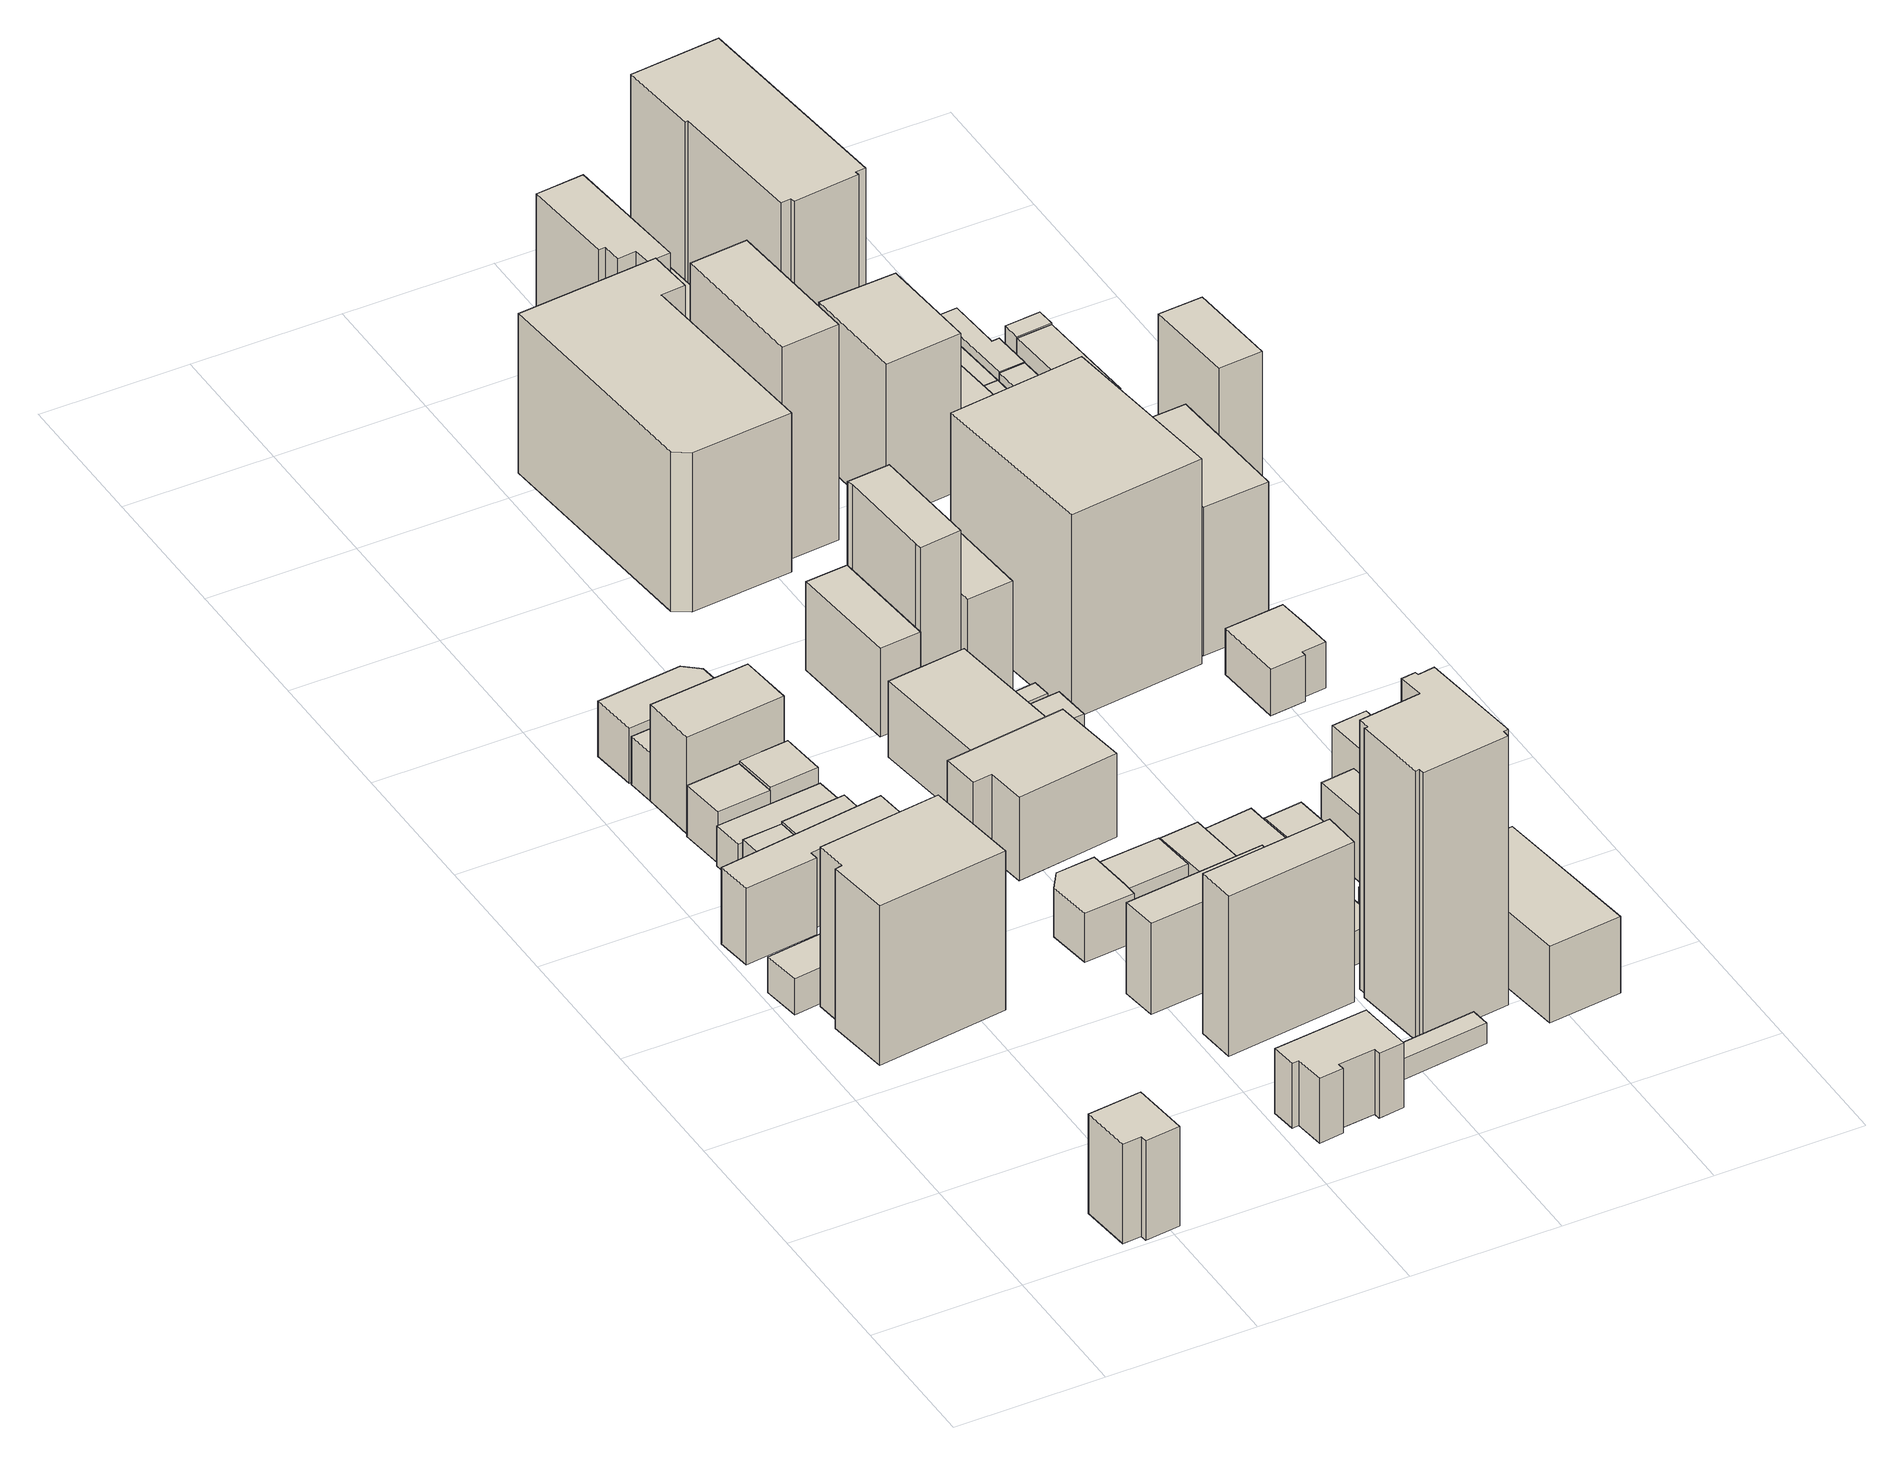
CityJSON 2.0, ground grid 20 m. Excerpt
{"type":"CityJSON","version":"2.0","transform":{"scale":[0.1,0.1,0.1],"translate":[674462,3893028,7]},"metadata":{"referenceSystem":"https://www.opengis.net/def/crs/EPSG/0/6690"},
"CityObjects":{
"building1":{"type":"Building","attributes":{"class":"9999","usage":"401","measuredHeight":16.4,"storeysAboveGround":4,"BuildingDetailAttribute.totalFloorArea":225.72,"BuildingDetailAttribute.buildingFootprintArea":56.43,"BuildingDetailAttribute.buildingRoofEdgeArea":56.43,"BuildingDetailAttribute.urbanPlanType":"21","BuildingDetailAttribute.landUseType":"212","BuildingDetailAttribute.surveyYear":2021,"BuildingIDAttribute.prefecture":"23","BuildingIDAttribute.city":"23106"},"address":[{"country":"日本","locality":"愛知県名古屋市"}],"geometry":[{"type":"Solid","lod":"1","boundaries":[[[[0,1,2,3,4,5]],[[4,6,7,5]],[[3,8,6,4]],[[2,9,8,3]],[[1,10,9,2]],[[0,11,10,1]],[[5,7,11,0]],[[6,8,9,10,11,7]]]]}]},
"building2":{"type":"Building","attributes":{"class":"3002","usage":"412","measuredHeight":24.1,"storeysAboveGround":8,"BuildingDetailAttribute.totalFloorArea":1860.01,"BuildingDetailAttribute.buildingFootprintArea":232.5,"BuildingDetailAttribute.buildingRoofEdgeArea":232.5,"BuildingDetailAttribute.urbanPlanType":"21","BuildingDetailAttribute.landUseType":"211","BuildingDetailAttribute.surveyYear":2021,"BuildingIDAttribute.prefecture":"23","BuildingIDAttribute.city":"23106"},"address":[{"country":"日本","locality":"愛知県名古屋市"}],"geometry":[{"type":"Solid","lod":"1","boundaries":[[[[12,13,14,15,16,17]],[[16,18,19,17]],[[15,20,18,16]],[[14,21,20,15]],[[13,22,21,14]],[[12,23,22,13]],[[17,19,23,12]],[[18,20,21,22,23,19]]]]}]},
"building3":{"type":"Building","attributes":{"class":"9999","usage":"413","measuredHeight":23.2,"storeysAboveGround":2,"BuildingDetailAttribute.totalFloorArea":250.86,"BuildingDetailAttribute.buildingFootprintArea":125.43,"BuildingDetailAttribute.buildingRoofEdgeArea":125.43,"BuildingDetailAttribute.urbanPlanType":"21","BuildingDetailAttribute.landUseType":"212","BuildingDetailAttribute.surveyYear":2021,"BuildingIDAttribute.prefecture":"23","BuildingIDAttribute.city":"23106"},"address":[{"country":"日本","locality":"愛知県名古屋市"}],"geometry":[{"type":"Solid","lod":"1","boundaries":[[[[24,25,26,27]],[[26,28,29,27]],[[25,30,28,26]],[[24,31,30,25]],[[27,29,31,24]],[[28,30,31,29]]]]}]},
"building4":{"type":"Building","attributes":{"class":"3002","usage":"411","measuredHeight":12.1,"storeysAboveGround":3,"BuildingDetailAttribute.totalFloorArea":325.83,"BuildingDetailAttribute.buildingFootprintArea":108.61,"BuildingDetailAttribute.buildingRoofEdgeArea":108.61,"BuildingDetailAttribute.urbanPlanType":"21","BuildingDetailAttribute.landUseType":"211","BuildingDetailAttribute.surveyYear":2021,"BuildingIDAttribute.prefecture":"23","BuildingIDAttribute.city":"23106"},"address":[{"country":"日本","locality":"愛知県名古屋市"}],"geometry":[{"type":"Solid","lod":"1","boundaries":[[[[32,33,34,35,36,37,38,39]],[[38,40,41,39]],[[37,42,40,38]],[[36,43,42,37]],[[35,44,43,36]],[[34,45,44,35]],[[33,46,45,34]],[[32,47,46,33]],[[39,41,47,32]],[[40,42,43,44,45,46,47,41]]]]}]},
"building5":{"type":"Building","attributes":{"class":"9999","usage":"411","measuredHeight":9.6,"storeysAboveGround":1,"BuildingDetailAttribute.totalFloorArea":38.2,"BuildingDetailAttribute.buildingFootprintArea":38.2,"BuildingDetailAttribute.buildingRoofEdgeArea":173.3,"BuildingDetailAttribute.urbanPlanType":"21","BuildingDetailAttribute.landUseType":"211","BuildingDetailAttribute.surveyYear":2021,"BuildingIDAttribute.prefecture":"23","BuildingIDAttribute.city":"23106"},"address":[{"country":"日本","locality":"愛知県名古屋市"}],"geometry":[{"type":"Solid","lod":"1","boundaries":[[[[48,49,50,51]],[[50,52,53,51]],[[49,54,52,50]],[[48,55,54,49]],[[51,53,55,48]],[[52,54,55,53]]]]}]},
"building6":{"type":"Building","attributes":{"class":"3001","usage":"411","measuredHeight":16.4,"storeysAboveGround":1,"BuildingDetailAttribute.totalFloorArea":45.53,"BuildingDetailAttribute.buildingFootprintArea":45.53,"BuildingDetailAttribute.buildingRoofEdgeArea":87.65,"BuildingDetailAttribute.urbanPlanType":"21","BuildingDetailAttribute.landUseType":"211","BuildingDetailAttribute.surveyYear":2021,"BuildingIDAttribute.prefecture":"23","BuildingIDAttribute.city":"23106"},"address":[{"country":"日本","locality":"愛知県名古屋市"}],"geometry":[{"type":"Solid","lod":"1","boundaries":[[[[56,57,58,59]],[[58,60,61,59]],[[57,62,60,58]],[[56,63,62,57]],[[59,61,63,56]],[[60,62,63,61]]]]}]},
"building7":{"type":"Building","attributes":{"class":"9999","usage":"411","measuredHeight":8.7,"storeysAboveGround":2,"BuildingDetailAttribute.totalFloorArea":125.17,"BuildingDetailAttribute.buildingFootprintArea":62.58,"BuildingDetailAttribute.buildingRoofEdgeArea":89.63,"BuildingDetailAttribute.urbanPlanType":"21","BuildingDetailAttribute.landUseType":"211","BuildingDetailAttribute.surveyYear":2021,"BuildingIDAttribute.prefecture":"23","BuildingIDAttribute.city":"23106"},"address":[{"country":"日本","locality":"愛知県名古屋市"}],"geometry":[{"type":"Solid","lod":"1","boundaries":[[[[64,65,66,67]],[[66,68,69,67]],[[65,70,68,66]],[[64,71,70,65]],[[67,69,71,64]],[[68,70,71,69]]]]}]},
"building8":{"type":"Building","attributes":{"class":"3001","usage":"411","measuredHeight":9.6,"storeysAboveGround":2,"BuildingDetailAttribute.totalFloorArea":125.14,"BuildingDetailAttribute.buildingFootprintArea":62.57,"BuildingDetailAttribute.buildingRoofEdgeArea":173.3,"BuildingDetailAttribute.urbanPlanType":"21","BuildingDetailAttribute.landUseType":"211","BuildingDetailAttribute.surveyYear":2021,"BuildingIDAttribute.prefecture":"23","BuildingIDAttribute.city":"23106"},"address":[{"country":"日本","locality":"愛知県名古屋市"}],"geometry":[{"type":"Solid","lod":"1","boundaries":[[[[72,73,74,75]],[[74,76,77,75]],[[73,78,76,74]],[[72,79,78,73]],[[75,77,79,72]],[[76,78,79,77]]]]}]},
"building9":{"type":"Building","attributes":{"class":"3002","usage":"412","measuredHeight":16,"storeysAboveGround":4,"BuildingDetailAttribute.totalFloorArea":409.35,"BuildingDetailAttribute.buildingFootprintArea":102.34,"BuildingDetailAttribute.buildingRoofEdgeArea":102.34,"BuildingDetailAttribute.urbanPlanType":"21","BuildingDetailAttribute.landUseType":"211","BuildingDetailAttribute.surveyYear":2021,"BuildingIDAttribute.prefecture":"23","BuildingIDAttribute.city":"23106"},"address":[{"country":"日本","locality":"愛知県名古屋市"}],"geometry":[{"type":"Solid","lod":"1","boundaries":[[[[80,81,82,83]],[[82,84,85,83]],[[81,86,84,82]],[[80,87,86,81]],[[83,85,87,80]],[[84,86,87,85]]]]}]},
"building10":{"type":"Building","attributes":{"class":"9999","usage":"422","measuredHeight":16,"storeysAboveGround":1,"BuildingDetailAttribute.totalFloorArea":51.23,"BuildingDetailAttribute.buildingFootprintArea":51.23,"BuildingDetailAttribute.buildingRoofEdgeArea":51.23,"BuildingDetailAttribute.urbanPlanType":"21","BuildingDetailAttribute.landUseType":"214","BuildingDetailAttribute.surveyYear":2021,"BuildingIDAttribute.prefecture":"23","BuildingIDAttribute.city":"23106"},"address":[{"country":"日本","locality":"愛知県名古屋市"}],"geometry":[{"type":"Solid","lod":"1","boundaries":[[[[81,88,89,90]],[[89,91,92,90]],[[88,93,91,89]],[[81,94,93,88]],[[90,92,94,81]],[[91,93,94,92]]]]}]},
"building11":{"type":"Building","attributes":{"class":"3001","usage":"422","measuredHeight":8,"storeysAboveGround":2,"BuildingDetailAttribute.totalFloorArea":169.23,"BuildingDetailAttribute.buildingFootprintArea":84.62,"BuildingDetailAttribute.buildingRoofEdgeArea":84.62,"BuildingDetailAttribute.urbanPlanType":"21","BuildingDetailAttribute.landUseType":"214","BuildingDetailAttribute.surveyYear":2021,"BuildingIDAttribute.prefecture":"23","BuildingIDAttribute.city":"23106"},"address":[{"country":"日本","locality":"愛知県名古屋市"}],"geometry":[{"type":"Solid","lod":"1","boundaries":[[[[95,96,97,98,99]],[[98,100,101,99]],[[97,102,100,98]],[[96,103,102,97]],[[95,104,103,96]],[[99,101,104,95]],[[100,102,103,104,101]]]]}]},
"building12":{"type":"Building","attributes":{"class":"3001","usage":"411","measuredHeight":16.4,"storeysAboveGround":2,"BuildingDetailAttribute.totalFloorArea":84.23,"BuildingDetailAttribute.buildingFootprintArea":42.11,"BuildingDetailAttribute.buildingRoofEdgeArea":87.65,"BuildingDetailAttribute.urbanPlanType":"21","BuildingDetailAttribute.landUseType":"211","BuildingDetailAttribute.surveyYear":2021,"BuildingIDAttribute.prefecture":"23","BuildingIDAttribute.city":"23106"},"address":[{"country":"日本","locality":"愛知県名古屋市"}],"geometry":[{"type":"Solid","lod":"1","boundaries":[[[[105,106,107,108]],[[107,109,110,108]],[[106,111,109,107]],[[105,112,111,106]],[[108,110,112,105]],[[109,111,112,110]]]]}]},
"building13":{"type":"Building","attributes":{"class":"3001","usage":"412","measuredHeight":10.4,"storeysAboveGround":3,"BuildingDetailAttribute.totalFloorArea":270.31,"BuildingDetailAttribute.buildingFootprintArea":90.1,"BuildingDetailAttribute.buildingRoofEdgeArea":90.1,"BuildingDetailAttribute.urbanPlanType":"21","BuildingDetailAttribute.landUseType":"211","BuildingDetailAttribute.surveyYear":2021,"BuildingIDAttribute.prefecture":"23","BuildingIDAttribute.city":"23106"},"address":[{"country":"日本","locality":"愛知県名古屋市中区新栄一丁目２５１９－１"}],"geometry":[{"type":"Solid","lod":"1","boundaries":[[[[113,114,115,116,117,118,119,120,121,122]],[[121,123,124,122]],[[120,125,123,121]],[[119,126,125,120]],[[118,127,126,119]],[[117,128,127,118]],[[116,129,128,117]],[[115,130,129,116]],[[114,131,130,115]],[[113,132,131,114]],[[122,124,132,113]],[[123,125,126,127,128,129,130,131,132,124]]]]}]},
"building14":{"type":"Building","attributes":{"class":"9999","usage":"413","measuredHeight":7.1,"storeysAboveGround":2,"BuildingDetailAttribute.totalFloorArea":113.49,"BuildingDetailAttribute.buildingFootprintArea":56.74,"BuildingDetailAttribute.buildingRoofEdgeArea":56.74,"BuildingDetailAttribute.urbanPlanType":"21","BuildingDetailAttribute.landUseType":"212","BuildingDetailAttribute.surveyYear":2021,"BuildingIDAttribute.prefecture":"23","BuildingIDAttribute.city":"23106"},"address":[{"country":"日本","locality":"愛知県名古屋市"}],"geometry":[{"type":"Solid","lod":"1","boundaries":[[[[133,134,135,136,137,138]],[[137,139,140,138]],[[136,141,139,137]],[[135,142,141,136]],[[134,143,142,135]],[[133,144,143,134]],[[138,140,144,133]],[[139,141,142,143,144,140]]]]}]},
"building15":{"type":"Building","attributes":{"class":"3002","usage":"412","measuredHeight":16.2,"storeysAboveGround":4,"BuildingDetailAttribute.totalFloorArea":379.93,"BuildingDetailAttribute.buildingFootprintArea":94.98,"BuildingDetailAttribute.buildingRoofEdgeArea":94.98,"BuildingDetailAttribute.urbanPlanType":"21","BuildingDetailAttribute.landUseType":"211","BuildingDetailAttribute.surveyYear":2021,"BuildingIDAttribute.prefecture":"23","BuildingIDAttribute.city":"23106"},"address":[{"country":"日本","locality":"愛知県名古屋市"}],"geometry":[{"type":"Solid","lod":"1","boundaries":[[[[145,146,147,148]],[[147,149,150,148]],[[146,151,149,147]],[[145,152,151,146]],[[148,150,152,145]],[[149,151,152,150]]]]}]},
"building16":{"type":"Building","attributes":{"class":"3002","usage":"402","measuredHeight":24.2,"storeysAboveGround":6,"BuildingDetailAttribute.totalFloorArea":564.02,"BuildingDetailAttribute.buildingFootprintArea":94,"BuildingDetailAttribute.buildingRoofEdgeArea":94,"BuildingDetailAttribute.urbanPlanType":"21","BuildingDetailAttribute.landUseType":"212","BuildingDetailAttribute.surveyYear":2021,"BuildingIDAttribute.prefecture":"23","BuildingIDAttribute.city":"23106"},"address":[{"country":"日本","locality":"愛知県名古屋市"}],"geometry":[{"type":"Solid","lod":"1","boundaries":[[[[153,154,155,156]],[[155,157,158,156]],[[154,159,157,155]],[[153,160,159,154]],[[156,158,160,153]],[[157,159,160,158]]]]}]},
"building17":{"type":"Building","attributes":{"class":"3001","usage":"411","measuredHeight":7.1,"storeysAboveGround":2,"BuildingDetailAttribute.totalFloorArea":109.35,"BuildingDetailAttribute.buildingFootprintArea":54.68,"BuildingDetailAttribute.buildingRoofEdgeArea":54.68,"BuildingDetailAttribute.urbanPlanType":"21","BuildingDetailAttribute.landUseType":"211","BuildingDetailAttribute.surveyYear":2021,"BuildingIDAttribute.prefecture":"23","BuildingIDAttribute.city":"23106"},"address":[{"country":"日本","locality":"愛知県名古屋市"}],"geometry":[{"type":"Solid","lod":"1","boundaries":[[[[137,161,162,138]],[[162,163,164,138]],[[161,165,163,162]],[[137,166,165,161]],[[138,164,166,137]],[[163,165,166,164]]]]}]},
"building18":{"type":"Building","attributes":{"class":"3002","usage":"412","measuredHeight":12.1,"storeysAboveGround":4,"BuildingDetailAttribute.totalFloorArea":642.15,"BuildingDetailAttribute.buildingFootprintArea":160.54,"BuildingDetailAttribute.buildingRoofEdgeArea":160.54,"BuildingDetailAttribute.urbanPlanType":"21","BuildingDetailAttribute.landUseType":"211","BuildingDetailAttribute.surveyYear":2021,"BuildingIDAttribute.prefecture":"23","BuildingIDAttribute.city":"23106"},"address":[{"country":"日本","locality":"愛知県名古屋市"}],"geometry":[{"type":"Solid","lod":"1","boundaries":[[[[167,168,169,170,171,172]],[[171,173,174,172]],[[170,175,173,171]],[[169,176,175,170]],[[168,177,176,169]],[[167,178,177,168]],[[172,174,178,167]],[[173,175,176,177,178,174]]]]}]},
"building19":{"type":"Building","attributes":{"class":"3001","usage":"412","measuredHeight":23,"storeysAboveGround":2,"BuildingDetailAttribute.totalFloorArea":107.22,"BuildingDetailAttribute.buildingFootprintArea":53.61,"BuildingDetailAttribute.buildingRoofEdgeArea":53.61,"BuildingDetailAttribute.urbanPlanType":"21","BuildingDetailAttribute.landUseType":"211","BuildingDetailAttribute.surveyYear":2021,"BuildingIDAttribute.prefecture":"23","BuildingIDAttribute.city":"23106"},"address":[{"country":"日本","locality":"愛知県名古屋市"}],"geometry":[{"type":"Solid","lod":"1","boundaries":[[[[179,180,181,182,183,184,185,186]],[[185,187,188,186]],[[184,189,187,185]],[[183,190,189,184]],[[182,191,190,183]],[[181,192,191,182]],[[180,193,192,181]],[[179,194,193,180]],[[186,188,194,179]],[[187,189,190,191,192,193,194,188]]]]}]},
"building20":{"type":"Building","attributes":{"class":"9999","usage":"412","measuredHeight":-9999,"storeysAboveGround":1,"BuildingDetailAttribute.totalFloorArea":36.74,"BuildingDetailAttribute.buildingFootprintArea":36.74,"BuildingDetailAttribute.buildingRoofEdgeArea":36.74,"BuildingDetailAttribute.urbanPlanType":"21","BuildingDetailAttribute.landUseType":"211","BuildingDetailAttribute.surveyYear":2021,"BuildingIDAttribute.prefecture":"23","BuildingIDAttribute.city":"23106"},"address":[{"country":"日本","locality":"愛知県名古屋市"}],"geometry":[{"type":"Solid","lod":"1","boundaries":[[[[195,196,197,198]],[[197,199,200,198]],[[196,201,199,197]],[[195,202,201,196]],[[198,200,202,195]],[[199,201,202,200]]]]}]},
"building21":{"type":"Building","attributes":{"class":"3002","usage":"412","measuredHeight":13,"storeysAboveGround":2,"BuildingDetailAttribute.totalFloorArea":364.58,"BuildingDetailAttribute.buildingFootprintArea":182.29,"BuildingDetailAttribute.buildingRoofEdgeArea":182.29,"BuildingDetailAttribute.urbanPlanType":"21","BuildingDetailAttribute.landUseType":"211","BuildingDetailAttribute.surveyYear":2021,"BuildingIDAttribute.prefecture":"23","BuildingIDAttribute.city":"23106"},"address":[{"country":"日本","locality":"愛知県名古屋市"}],"geometry":[{"type":"Solid","lod":"1","boundaries":[[[[203,204,205,206]],[[205,207,208,206]],[[204,209,207,205]],[[203,210,209,204]],[[206,208,210,203]],[[207,209,210,208]]]]}]},
"building22":{"type":"Building","attributes":{"class":"3002","usage":"412","measuredHeight":19.8,"storeysAboveGround":4,"BuildingDetailAttribute.totalFloorArea":348.67,"BuildingDetailAttribute.buildingFootprintArea":87.17,"BuildingDetailAttribute.buildingRoofEdgeArea":87.17,"BuildingDetailAttribute.urbanPlanType":"21","BuildingDetailAttribute.landUseType":"211","BuildingDetailAttribute.surveyYear":2021,"BuildingIDAttribute.prefecture":"23","BuildingIDAttribute.city":"23106"},"address":[{"country":"日本","locality":"愛知県名古屋市"}],"geometry":[{"type":"Solid","lod":"1","boundaries":[[[[211,212,213,214]],[[213,215,216,214]],[[212,217,215,213]],[[211,218,217,212]],[[214,216,218,211]],[[215,217,218,216]]]]}]},
"building23":{"type":"Building","attributes":{"class":"3001","usage":"411","measuredHeight":10,"storeysAboveGround":2,"BuildingDetailAttribute.totalFloorArea":90.88,"BuildingDetailAttribute.buildingFootprintArea":45.44,"BuildingDetailAttribute.buildingRoofEdgeArea":45.44,"BuildingDetailAttribute.urbanPlanType":"21","BuildingDetailAttribute.landUseType":"211","BuildingDetailAttribute.surveyYear":2021,"BuildingIDAttribute.prefecture":"23","BuildingIDAttribute.city":"23106"},"address":[{"country":"日本","locality":"愛知県名古屋市"}],"geometry":[{"type":"Solid","lod":"1","boundaries":[[[[219,220,221,222]],[[221,223,224,222]],[[220,225,223,221]],[[219,226,225,220]],[[222,224,226,219]],[[223,225,226,224]]]]}]},
"building24":{"type":"Building","attributes":{"class":"3001","usage":"411","measuredHeight":12.9,"storeysAboveGround":1,"BuildingDetailAttribute.totalFloorArea":133.82,"BuildingDetailAttribute.buildingFootprintArea":133.82,"BuildingDetailAttribute.buildingRoofEdgeArea":232.32,"BuildingDetailAttribute.urbanPlanType":"21","BuildingDetailAttribute.landUseType":"211","BuildingDetailAttribute.surveyYear":2021,"BuildingIDAttribute.prefecture":"23","BuildingIDAttribute.city":"23106"},"address":[{"country":"日本","locality":"愛知県名古屋市"}],"geometry":[{"type":"Solid","lod":"1","boundaries":[[[[227,228,229,230,231,232]],[[231,233,234,232]],[[230,235,233,231]],[[229,236,235,230]],[[228,237,236,229]],[[227,238,237,228]],[[232,234,238,227]],[[233,235,236,237,238,234]]]]}]},
"building25":{"type":"Building","attributes":{"class":"3002","usage":"402","measuredHeight":30.8,"storeysAboveGround":7,"BuildingDetailAttribute.totalFloorArea":601.53,"BuildingDetailAttribute.buildingFootprintArea":85.93,"BuildingDetailAttribute.buildingRoofEdgeArea":85.93,"BuildingDetailAttribute.urbanPlanType":"21","BuildingDetailAttribute.landUseType":"212","BuildingDetailAttribute.surveyYear":2021,"BuildingIDAttribute.prefecture":"23","BuildingIDAttribute.city":"23106"},"address":[{"country":"日本","locality":"愛知県名古屋市"}],"geometry":[{"type":"Solid","lod":"1","boundaries":[[[[239,240,241,242,243,244]],[[243,245,246,244]],[[242,247,245,243]],[[241,248,247,242]],[[240,249,248,241]],[[239,250,249,240]],[[244,246,250,239]],[[245,247,248,249,250,246]]]]}]},
"building26":{"type":"Building","attributes":{"class":"9999","usage":"412","measuredHeight":39,"storeysAboveGround":13,"BuildingDetailAttribute.totalFloorArea":2319.81,"BuildingDetailAttribute.buildingFootprintArea":178.45,"BuildingDetailAttribute.buildingRoofEdgeArea":178.45,"BuildingDetailAttribute.urbanPlanType":"21","BuildingDetailAttribute.landUseType":"211","BuildingDetailAttribute.surveyYear":2021,"BuildingIDAttribute.prefecture":"23","BuildingIDAttribute.city":"23106"},"address":[{"country":"日本","locality":"愛知県名古屋市中区新栄一丁目２５１８"}],"geometry":[{"type":"Solid","lod":"1","boundaries":[[[[251,252,253,254,255,256,257,258,259,260,261,262,263,264]],[[263,265,266,264]],[[262,267,265,263]],[[261,268,267,262]],[[260,269,268,261]],[[259,270,269,260]],[[258,271,270,259]],[[257,272,271,258]],[[256,273,272,257]],[[255,274,273,256]],[[254,275,274,255]],[[253,276,275,254]],[[252,277,276,253]],[[251,278,277,252]],[[264,266,278,251]],[[265,267,268,269,270,271,272,273,274,275,276,277,278,266]]]]}]},
"building27":{"type":"Building","attributes":{"class":"3002","usage":"402","measuredHeight":35.1,"storeysAboveGround":7,"BuildingDetailAttribute.totalFloorArea":3776.71,"BuildingDetailAttribute.buildingFootprintArea":539.53,"BuildingDetailAttribute.buildingRoofEdgeArea":539.53,"BuildingDetailAttribute.urbanPlanType":"21","BuildingDetailAttribute.landUseType":"212","BuildingDetailAttribute.surveyYear":2021,"BuildingIDAttribute.prefecture":"23","BuildingIDAttribute.city":"23106"},"address":[{"country":"日本","locality":"愛知県名古屋市"}],"geometry":[{"type":"Solid","lod":"1","boundaries":[[[[279,280,281,282,283,284,285]],[[284,286,287,285]],[[283,288,286,284]],[[282,289,288,283]],[[281,290,289,282]],[[280,291,290,281]],[[279,292,291,280]],[[285,287,292,279]],[[286,288,289,290,291,292,287]]]]}]},
"building28":{"type":"Building","attributes":{"class":"3002","usage":"411","measuredHeight":12.9,"storeysAboveGround":3,"BuildingDetailAttribute.totalFloorArea":161.14,"BuildingDetailAttribute.buildingFootprintArea":53.71,"BuildingDetailAttribute.buildingRoofEdgeArea":232.32,"BuildingDetailAttribute.urbanPlanType":"21","BuildingDetailAttribute.landUseType":"211","BuildingDetailAttribute.surveyYear":2021,"BuildingIDAttribute.prefecture":"23","BuildingIDAttribute.city":"23106"},"address":[{"country":"日本","locality":"愛知県名古屋市"}],"geometry":[{"type":"Solid","lod":"1","boundaries":[[[[293,294,295,296,297]],[[296,298,299,297]],[[295,300,298,296]],[[294,301,300,295]],[[293,302,301,294]],[[297,299,302,293]],[[298,300,301,302,299]]]]}]},
"building29":{"type":"Building","attributes":{"class":"3003","usage":"412","measuredHeight":3.7,"storeysAboveGround":1,"BuildingDetailAttribute.totalFloorArea":32.83,"BuildingDetailAttribute.buildingFootprintArea":32.83,"BuildingDetailAttribute.buildingRoofEdgeArea":32.83,"BuildingDetailAttribute.urbanPlanType":"21","BuildingDetailAttribute.landUseType":"211","BuildingDetailAttribute.surveyYear":2021,"BuildingIDAttribute.prefecture":"23","BuildingIDAttribute.city":"23106"},"address":[{"country":"日本","locality":"愛知県名古屋市"}],"geometry":[{"type":"Solid","lod":"1","boundaries":[[[[303,304,305,306]],[[305,307,308,306]],[[304,309,307,305]],[[303,310,309,304]],[[306,308,310,303]],[[307,309,310,308]]]]}]},
"building30":{"type":"Building","attributes":{"class":"3001","usage":"461","measuredHeight":3.7,"storeysAboveGround":9999,"BuildingDetailAttribute.totalFloorArea":-9999,"BuildingDetailAttribute.buildingFootprintArea":-9999,"BuildingDetailAttribute.buildingRoofEdgeArea":12.69,"BuildingDetailAttribute.urbanPlanType":"21","BuildingDetailAttribute.landUseType":"211","BuildingDetailAttribute.surveyYear":2021,"BuildingIDAttribute.prefecture":"23","BuildingIDAttribute.city":"23106"},"geometry":[{"type":"Solid","lod":"1","boundaries":[[[[311,312,313,314]],[[313,315,316,314]],[[312,317,315,313]],[[311,318,317,312]],[[314,316,318,311]],[[315,317,318,316]]]]}]},
"building31":{"type":"Building","attributes":{"class":"3002","usage":"412","measuredHeight":30.8,"storeysAboveGround":5,"BuildingDetailAttribute.totalFloorArea":523.78,"BuildingDetailAttribute.buildingFootprintArea":104.76,"BuildingDetailAttribute.buildingRoofEdgeArea":104.76,"BuildingDetailAttribute.urbanPlanType":"21","BuildingDetailAttribute.landUseType":"211","BuildingDetailAttribute.surveyYear":2021,"BuildingIDAttribute.prefecture":"23","BuildingIDAttribute.city":"23106"},"address":[{"country":"日本","locality":"愛知県名古屋市"}],"geometry":[{"type":"Solid","lod":"1","boundaries":[[[[319,320,239,244,321]],[[244,322,323,321]],[[239,324,322,244]],[[320,325,324,239]],[[319,326,325,320]],[[321,323,326,319]],[[322,324,325,326,323]]]]}]},
"building32":{"type":"Building","attributes":{"class":"9999","usage":"461","measuredHeight":-9999,"storeysAboveGround":9999,"BuildingDetailAttribute.totalFloorArea":-9999,"BuildingDetailAttribute.buildingFootprintArea":-9999,"BuildingDetailAttribute.buildingRoofEdgeArea":9.23,"BuildingDetailAttribute.urbanPlanType":"21","BuildingDetailAttribute.landUseType":"211","BuildingDetailAttribute.surveyYear":2021,"BuildingIDAttribute.prefecture":"23","BuildingIDAttribute.city":"23106"},"geometry":[{"type":"Solid","lod":"1","boundaries":[[[[327,328,329,330]],[[329,331,332,330]],[[328,333,331,329]],[[327,334,333,328]],[[330,332,334,327]],[[331,333,334,332]]]]}]},
"building33":{"type":"Building","attributes":{"class":"3001","usage":"411","measuredHeight":12.9,"storeysAboveGround":1,"BuildingDetailAttribute.totalFloorArea":44.79,"BuildingDetailAttribute.buildingFootprintArea":44.79,"BuildingDetailAttribute.buildingRoofEdgeArea":232.32,"BuildingDetailAttribute.urbanPlanType":"21","BuildingDetailAttribute.landUseType":"211","BuildingDetailAttribute.surveyYear":2021,"BuildingIDAttribute.prefecture":"23","BuildingIDAttribute.city":"23106"},"address":[{"country":"日本","locality":"愛知県名古屋市"}],"geometry":[{"type":"Solid","lod":"1","boundaries":[[[[335,336,337,338,339,340]],[[339,233,341,340]],[[338,234,233,339]],[[337,342,234,338]],[[336,343,342,337]],[[335,344,343,336]],[[340,341,344,335]],[[233,234,342,343,344,341]]]]}]},
"building34":{"type":"Building","attributes":{"class":"3002","usage":"413","measuredHeight":12.7,"storeysAboveGround":3,"BuildingDetailAttribute.totalFloorArea":224.54,"BuildingDetailAttribute.buildingFootprintArea":74.85,"BuildingDetailAttribute.buildingRoofEdgeArea":74.85,"BuildingDetailAttribute.urbanPlanType":"21","BuildingDetailAttribute.landUseType":"212","BuildingDetailAttribute.surveyYear":2021,"BuildingIDAttribute.prefecture":"23","BuildingIDAttribute.city":"23106"},"address":[{"country":"日本","locality":"愛知県名古屋市"}],"geometry":[{"type":"Solid","lod":"1","boundaries":[[[[345,346,347,348]],[[347,349,350,348]],[[346,351,349,347]],[[345,352,351,346]],[[348,350,352,345]],[[349,351,352,350]]]]}]},
"building35":{"type":"Building","attributes":{"class":"3002","usage":"412","measuredHeight":32.2,"storeysAboveGround":10,"BuildingDetailAttribute.totalFloorArea":1505.72,"BuildingDetailAttribute.buildingFootprintArea":150.57,"BuildingDetailAttribute.buildingRoofEdgeArea":150.57,"BuildingDetailAttribute.urbanPlanType":"21","BuildingDetailAttribute.landUseType":"211","BuildingDetailAttribute.surveyYear":2021,"BuildingIDAttribute.prefecture":"23","BuildingIDAttribute.city":"23106"},"address":[{"country":"日本","locality":"愛知県名古屋市"}],"geometry":[{"type":"Solid","lod":"1","boundaries":[[[[353,354,355,356]],[[355,357,358,356]],[[354,359,357,355]],[[353,360,359,354]],[[356,358,360,353]],[[357,359,360,358]]]]}]},
"building36":{"type":"Building","attributes":{"class":"3002","usage":"401","measuredHeight":22.1,"storeysAboveGround":4,"BuildingDetailAttribute.totalFloorArea":849.62,"BuildingDetailAttribute.buildingFootprintArea":212.41,"BuildingDetailAttribute.buildingRoofEdgeArea":212.41,"BuildingDetailAttribute.urbanPlanType":"21","BuildingDetailAttribute.landUseType":"212","BuildingDetailAttribute.surveyYear":2021,"BuildingIDAttribute.prefecture":"23","BuildingIDAttribute.city":"23106"},"address":[{"country":"日本","locality":"愛知県名古屋市"}],"geometry":[{"type":"Solid","lod":"1","boundaries":[[[[361,362,363,364]],[[363,365,366,364]],[[362,367,365,363]],[[361,368,367,362]],[[364,366,368,361]],[[365,367,368,366]]]]}]},
"building37":{"type":"Building","attributes":{"class":"3002","usage":"401","measuredHeight":13.8,"storeysAboveGround":3,"BuildingDetailAttribute.totalFloorArea":347.43,"BuildingDetailAttribute.buildingFootprintArea":115.81,"BuildingDetailAttribute.buildingRoofEdgeArea":115.81,"BuildingDetailAttribute.urbanPlanType":"21","BuildingDetailAttribute.landUseType":"212","BuildingDetailAttribute.surveyYear":2021,"BuildingIDAttribute.prefecture":"23","BuildingIDAttribute.city":"23106"},"address":[{"country":"日本","locality":"愛知県名古屋市"}],"geometry":[{"type":"Solid","lod":"1","boundaries":[[[[369,370,371,372]],[[371,373,374,372]],[[370,375,373,371]],[[369,376,375,370]],[[372,374,376,369]],[[373,375,376,374]]]]}]},
"building38":{"type":"Building","attributes":{"class":"3002","usage":"402","measuredHeight":26.8,"storeysAboveGround":6,"BuildingDetailAttribute.totalFloorArea":637.39,"BuildingDetailAttribute.buildingFootprintArea":106.23,"BuildingDetailAttribute.buildingRoofEdgeArea":106.23,"BuildingDetailAttribute.urbanPlanType":"21","BuildingDetailAttribute.landUseType":"212","BuildingDetailAttribute.surveyYear":2021,"BuildingIDAttribute.prefecture":"23","BuildingIDAttribute.city":"23106"},"address":[{"country":"日本","locality":"愛知県名古屋市"}],"geometry":[{"type":"Solid","lod":"1","boundaries":[[[[377,378,379,380,381,382,383,384]],[[383,385,386,384]],[[382,387,385,383]],[[381,388,387,382]],[[380,389,388,381]],[[379,390,389,380]],[[378,391,390,379]],[[377,392,391,378]],[[384,386,392,377]],[[385,387,388,389,390,391,392,386]]]]}]},
"building39":{"type":"Building","attributes":{"class":"3002","usage":"412","measuredHeight":30.7,"storeysAboveGround":10,"BuildingDetailAttribute.totalFloorArea":4426.71,"BuildingDetailAttribute.buildingFootprintArea":442.67,"BuildingDetailAttribute.buildingRoofEdgeArea":442.67,"BuildingDetailAttribute.urbanPlanType":"21","BuildingDetailAttribute.landUseType":"211","BuildingDetailAttribute.surveyYear":2021,"BuildingIDAttribute.prefecture":"23","BuildingIDAttribute.city":"23106"},"address":[{"country":"日本","locality":"愛知県名古屋市"}],"geometry":[{"type":"Solid","lod":"1","boundaries":[[[[393,394,395,396]],[[395,397,398,396]],[[394,399,397,395]],[[393,400,399,394]],[[396,398,400,393]],[[397,399,400,398]]]]}]},
"building40":{"type":"Building","attributes":{"class":"9999","usage":"402","measuredHeight":19.8,"storeysAboveGround":3,"BuildingDetailAttribute.totalFloorArea":418.31,"BuildingDetailAttribute.buildingFootprintArea":139.44,"BuildingDetailAttribute.buildingRoofEdgeArea":139.44,"BuildingDetailAttribute.urbanPlanType":"21","BuildingDetailAttribute.landUseType":"212","BuildingDetailAttribute.surveyYear":2021,"BuildingIDAttribute.prefecture":"23","BuildingIDAttribute.city":"23106"},"address":[{"country":"日本","locality":"愛知県名古屋市"}],"geometry":[{"type":"Solid","lod":"1","boundaries":[[[[401,402,403,404]],[[403,405,406,404]],[[402,407,405,403]],[[401,408,407,402]],[[404,406,408,401]],[[405,407,408,406]]]]}]},
"building41":{"type":"Building","attributes":{"class":"3002","usage":"412","measuredHeight":26.7,"storeysAboveGround":6,"BuildingDetailAttribute.totalFloorArea":871.33,"BuildingDetailAttribute.buildingFootprintArea":145.22,"BuildingDetailAttribute.buildingRoofEdgeArea":145.22,"BuildingDetailAttribute.urbanPlanType":"21","BuildingDetailAttribute.landUseType":"211","BuildingDetailAttribute.surveyYear":2021,"BuildingIDAttribute.prefecture":"23","BuildingIDAttribute.city":"23106"},"address":[{"country":"日本","locality":"愛知県名古屋市"}],"geometry":[{"type":"Solid","lod":"1","boundaries":[[[[409,410,411,412]],[[411,413,414,412]],[[410,415,413,411]],[[409,416,415,410]],[[412,414,416,409]],[[413,415,416,414]]]]}]},
"building42":{"type":"Building","attributes":{"class":"3001","usage":"413","measuredHeight":6.7,"storeysAboveGround":2,"BuildingDetailAttribute.totalFloorArea":147.26,"BuildingDetailAttribute.buildingFootprintArea":73.63,"BuildingDetailAttribute.buildingRoofEdgeArea":73.63,"BuildingDetailAttribute.urbanPlanType":"21","BuildingDetailAttribute.landUseType":"212","BuildingDetailAttribute.surveyYear":2021,"BuildingIDAttribute.prefecture":"23","BuildingIDAttribute.city":"23106"},"address":[{"country":"日本","locality":"愛知県名古屋市"}],"geometry":[{"type":"Solid","lod":"1","boundaries":[[[[417,418,419,420,421,422,423]],[[422,424,425,423]],[[421,426,424,422]],[[420,427,426,421]],[[419,428,427,420]],[[418,429,428,419]],[[417,430,429,418]],[[423,425,430,417]],[[424,426,427,428,429,430,425]]]]}]},
"building43":{"type":"Building","attributes":{"class":"3001","usage":"412","measuredHeight":24.5,"storeysAboveGround":2,"BuildingDetailAttribute.totalFloorArea":98.09,"BuildingDetailAttribute.buildingFootprintArea":49.04,"BuildingDetailAttribute.buildingRoofEdgeArea":49.04,"BuildingDetailAttribute.urbanPlanType":"21","BuildingDetailAttribute.landUseType":"211","BuildingDetailAttribute.surveyYear":2021,"BuildingIDAttribute.prefecture":"23","BuildingIDAttribute.city":"23106"},"address":[{"country":"日本","locality":"愛知県名古屋市"}],"geometry":[{"type":"Solid","lod":"1","boundaries":[[[[431,432,433,434]],[[433,435,436,434]],[[432,437,435,433]],[[431,438,437,432]],[[434,436,438,431]],[[435,437,438,436]]]]}]},
"building44":{"type":"Building","attributes":{"class":"3002","usage":"412","measuredHeight":31.6,"storeysAboveGround":10,"BuildingDetailAttribute.totalFloorArea":3664.84,"BuildingDetailAttribute.buildingFootprintArea":366.48,"BuildingDetailAttribute.buildingRoofEdgeArea":366.48,"BuildingDetailAttribute.urbanPlanType":"21","BuildingDetailAttribute.landUseType":"211","BuildingDetailAttribute.surveyYear":2021,"BuildingIDAttribute.prefecture":"23","BuildingIDAttribute.city":"23106"},"address":[{"country":"日本","locality":"愛知県名古屋市中区新栄一丁目１４０４"}],"geometry":[{"type":"Solid","lod":"1","boundaries":[[[[439,440,441,442,443,444,445,446,447,448]],[[447,449,450,448]],[[446,451,449,447]],[[445,452,451,446]],[[444,453,452,445]],[[443,454,453,444]],[[442,455,454,443]],[[441,456,455,442]],[[440,457,456,441]],[[439,458,457,440]],[[448,450,458,439]],[[449,451,452,453,454,455,456,457,458,450]]]]}]},
"building45":{"type":"Building","attributes":{"class":"3002","usage":"402","measuredHeight":27.5,"storeysAboveGround":6,"BuildingDetailAttribute.totalFloorArea":957.62,"BuildingDetailAttribute.buildingFootprintArea":159.6,"BuildingDetailAttribute.buildingRoofEdgeArea":159.6,"BuildingDetailAttribute.urbanPlanType":"21","BuildingDetailAttribute.landUseType":"212","BuildingDetailAttribute.surveyYear":2021,"BuildingIDAttribute.prefecture":"23","BuildingIDAttribute.city":"23106"},"address":[{"country":"日本","locality":"愛知県名古屋市"}],"geometry":[{"type":"Solid","lod":"1","boundaries":[[[[459,460,461,462]],[[461,463,464,462]],[[460,465,463,461]],[[459,466,465,460]],[[462,464,466,459]],[[463,465,466,464]]]]}]},
"building46":{"type":"Building","attributes":{"class":"3002","usage":"411","measuredHeight":22.7,"storeysAboveGround":3,"BuildingDetailAttribute.totalFloorArea":212.1,"BuildingDetailAttribute.buildingFootprintArea":70.7,"BuildingDetailAttribute.buildingRoofEdgeArea":70.7,"BuildingDetailAttribute.urbanPlanType":"21","BuildingDetailAttribute.landUseType":"211","BuildingDetailAttribute.surveyYear":2021,"BuildingIDAttribute.prefecture":"23","BuildingIDAttribute.city":"23106"},"address":[{"country":"日本","locality":"愛知県名古屋市"}],"geometry":[{"type":"Solid","lod":"1","boundaries":[[[[467,468,469,470]],[[469,471,472,470]],[[468,473,471,469]],[[467,474,473,468]],[[470,472,474,467]],[[471,473,474,472]]]]}]},
"building47":{"type":"Building","attributes":{"class":"9999","usage":"411","measuredHeight":9.7,"storeysAboveGround":1,"BuildingDetailAttribute.totalFloorArea":30.38,"BuildingDetailAttribute.buildingFootprintArea":30.38,"BuildingDetailAttribute.buildingRoofEdgeArea":210.64,"BuildingDetailAttribute.urbanPlanType":"21","BuildingDetailAttribute.landUseType":"211","BuildingDetailAttribute.surveyYear":2021,"BuildingIDAttribute.prefecture":"23","BuildingIDAttribute.city":"23106"},"address":[{"country":"日本","locality":"愛知県名古屋市"}],"geometry":[{"type":"Solid","lod":"1","boundaries":[[[[475,476,477,478]],[[477,479,480,478]],[[476,481,479,477]],[[475,482,481,476]],[[478,480,482,475]],[[479,481,482,480]]]]}]},
"building48":{"type":"Building","attributes":{"class":"9999","usage":"413","measuredHeight":9.7,"storeysAboveGround":2,"BuildingDetailAttribute.totalFloorArea":137.2,"BuildingDetailAttribute.buildingFootprintArea":68.6,"BuildingDetailAttribute.buildingRoofEdgeArea":210.64,"BuildingDetailAttribute.urbanPlanType":"21","BuildingDetailAttribute.landUseType":"212","BuildingDetailAttribute.surveyYear":2021,"BuildingIDAttribute.prefecture":"23","BuildingIDAttribute.city":"23106"},"address":[{"country":"日本","locality":"愛知県名古屋市"}],"geometry":[{"type":"Solid","lod":"1","boundaries":[[[[483,484,485,486]],[[485,487,488,486]],[[484,489,487,485]],[[483,490,489,484]],[[486,488,490,483]],[[487,489,490,488]]]]}]},
"building49":{"type":"Building","attributes":{"class":"9999","usage":"401","measuredHeight":9.7,"storeysAboveGround":1,"BuildingDetailAttribute.totalFloorArea":80.24,"BuildingDetailAttribute.buildingFootprintArea":80.24,"BuildingDetailAttribute.buildingRoofEdgeArea":210.64,"BuildingDetailAttribute.urbanPlanType":"21","BuildingDetailAttribute.landUseType":"212","BuildingDetailAttribute.surveyYear":2021,"BuildingIDAttribute.prefecture":"23","BuildingIDAttribute.city":"23106"},"address":[{"country":"日本","locality":"愛知県名古屋市"}],"geometry":[{"type":"Solid","lod":"1","boundaries":[[[[491,483,486,492,493,494,495]],[[494,496,497,495]],[[493,498,496,494]],[[492,499,498,493]],[[486,488,499,492]],[[483,490,488,486]],[[491,500,490,483]],[[495,497,500,491]],[[496,498,499,488,490,500,497]]]]}]},
"building50":{"type":"Building","attributes":{"class":"9999","usage":"414","measuredHeight":33.6,"storeysAboveGround":1,"BuildingDetailAttribute.totalFloorArea":75.34,"BuildingDetailAttribute.buildingFootprintArea":75.34,"BuildingDetailAttribute.buildingRoofEdgeArea":75.34,"BuildingDetailAttribute.urbanPlanType":"21","BuildingDetailAttribute.landUseType":"211","BuildingDetailAttribute.surveyYear":2021,"BuildingIDAttribute.prefecture":"23","BuildingIDAttribute.city":"23106"},"address":[{"country":"日本","locality":"愛知県名古屋市"}],"geometry":[{"type":"Solid","lod":"1","boundaries":[[[[501,502,503,504]],[[503,505,506,504]],[[502,507,505,503]],[[501,508,507,502]],[[504,506,508,501]],[[505,507,508,506]]]]}]},
"building51":{"type":"Building","attributes":{"class":"9999","usage":"413","measuredHeight":8.7,"storeysAboveGround":2,"BuildingDetailAttribute.totalFloorArea":88.28,"BuildingDetailAttribute.buildingFootprintArea":44.14,"BuildingDetailAttribute.buildingRoofEdgeArea":82.8,"BuildingDetailAttribute.urbanPlanType":"21","BuildingDetailAttribute.landUseType":"212","BuildingDetailAttribute.surveyYear":2021,"BuildingIDAttribute.prefecture":"23","BuildingIDAttribute.city":"23106"},"address":[{"country":"日本","locality":"愛知県名古屋市"}],"geometry":[{"type":"Solid","lod":"1","boundaries":[[[[509,510,511,512]],[[511,513,514,512]],[[510,515,513,511]],[[509,516,515,510]],[[512,514,516,509]],[[513,515,516,514]]]]}]},
"building52":{"type":"Building","attributes":{"class":"3001","usage":"401","measuredHeight":9.7,"storeysAboveGround":2,"BuildingDetailAttribute.totalFloorArea":62.84,"BuildingDetailAttribute.buildingFootprintArea":31.42,"BuildingDetailAttribute.buildingRoofEdgeArea":210.64,"BuildingDetailAttribute.urbanPlanType":"21","BuildingDetailAttribute.landUseType":"212","BuildingDetailAttribute.surveyYear":2021,"BuildingIDAttribute.prefecture":"23","BuildingIDAttribute.city":"23106"},"address":[{"country":"日本","locality":"愛知県名古屋市"}],"geometry":[{"type":"Solid","lod":"1","boundaries":[[[[517,518,519,520]],[[519,521,522,520]],[[518,523,521,519]],[[517,524,523,518]],[[520,522,524,517]],[[521,523,524,522]]]]}]},
"building53":{"type":"Building","attributes":{"class":"9999","usage":"401","measuredHeight":8.7,"storeysAboveGround":1,"BuildingDetailAttribute.totalFloorArea":38.66,"BuildingDetailAttribute.buildingFootprintArea":38.66,"BuildingDetailAttribute.buildingRoofEdgeArea":82.8,"BuildingDetailAttribute.urbanPlanType":"21","BuildingDetailAttribute.landUseType":"212","BuildingDetailAttribute.surveyYear":2021,"BuildingIDAttribute.prefecture":"23","BuildingIDAttribute.city":"23106"},"address":[{"country":"日本","locality":"愛知県名古屋市"}],"geometry":[{"type":"Solid","lod":"1","boundaries":[[[[525,526,527,528,529,530]],[[529,531,532,530]],[[528,533,531,529]],[[527,534,533,528]],[[526,535,534,527]],[[525,536,535,526]],[[530,532,536,525]],[[531,533,534,535,536,532]]]]}]},
"building54":{"type":"Building","attributes":{"class":"3001","usage":"413","measuredHeight":11.7,"storeysAboveGround":2,"BuildingDetailAttribute.totalFloorArea":141.06,"BuildingDetailAttribute.buildingFootprintArea":70.53,"BuildingDetailAttribute.buildingRoofEdgeArea":82.72,"BuildingDetailAttribute.urbanPlanType":"21","BuildingDetailAttribute.landUseType":"212","BuildingDetailAttribute.surveyYear":2021,"BuildingIDAttribute.prefecture":"23","BuildingIDAttribute.city":"23106"},"address":[{"country":"日本","locality":"愛知県名古屋市"}],"geometry":[{"type":"Solid","lod":"1","boundaries":[[[[537,538,539,540]],[[539,541,542,540]],[[538,543,541,539]],[[537,544,543,538]],[[540,542,544,537]],[[541,543,544,542]]]]}]},
"building55":{"type":"Building","attributes":{"class":"9999","usage":"401","measuredHeight":11.7,"storeysAboveGround":1,"BuildingDetailAttribute.totalFloorArea":12.19,"BuildingDetailAttribute.buildingFootprintArea":12.19,"BuildingDetailAttribute.buildingRoofEdgeArea":82.72,"BuildingDetailAttribute.urbanPlanType":"21","BuildingDetailAttribute.landUseType":"212","BuildingDetailAttribute.surveyYear":2021,"BuildingIDAttribute.prefecture":"23","BuildingIDAttribute.city":"23106"},"address":[{"country":"日本","locality":"愛知県名古屋市"}],"geometry":[{"type":"Solid","lod":"1","boundaries":[[[[545,546,547,548]],[[547,549,550,548]],[[546,551,549,547]],[[545,552,551,546]],[[548,550,552,545]],[[549,551,552,550]]]]}]}
},
"vertices":[
[213,10,6],[165,5,6],[164,14,6],[139,12,6],[132,82,6],[205,90,6],[132,82,150],[205,90,150],[139,12,150],[164,14,150],[165,5,150],[213,10,150],
[54,441,9],[43,528,9],[53,530,9],[48,573,9],[215,595,9],[232,464,9],[215,595,240],[232,464,240],[48,573,240],[53,530,240],[43,528,240],[54,441,240],
[15,574,8],[8,626,8],[247,657,8],[253,605,8],[247,657,60],[253,605,60],[8,626,60],[15,574,60],
[238,711,9],[182,705,9],[180,717,9],[109,706,9],[110,695,9],[11,683,9],[5,732,9],[232,764,9],[5,732,120],[232,764,120],[11,683,120],[110,695,120],[109,706,120],[180,717,120],[182,705,120],[238,711,120],
[82,822,6],[136,827,6],[143,757,6],[89,752,6],[143,757,72],[89,752,72],[136,827,72],[82,822,72],
[77,873,6],[70,934,6],[143,942,6],[150,880,6],[143,942,80],[150,880,80],[70,934,80],[77,873,80],
[74,870,5],[218,884,5],[223,841,5],[79,827,5],[223,841,63],[79,827,63],[218,884,63],[74,870,63],
[136,827,9],[224,837,9],[231,767,9],[143,757,9],[231,767,75],[143,757,75],[224,837,75],[136,827,75],
[70,934,10],[63,1009,10],[199,1023,10],[206,949,10],[199,1023,150],[206,949,150],[63,1009,150],[70,934,150],
[59,1047,10],[192,1061,10],[196,1023,10],[192,1061,80],[196,1023,80],[59,1047,80],[63,1009,80],
[58,1050,10],[51,1113,10],[166,1126,10],[187,1109,10],[192,1064,10],[187,1109,90],[192,1064,90],[166,1126,90],[51,1113,90],[58,1050,90],
[143,942,10],[211,949,10],[217,887,10],[150,880,10],[217,887,84],[150,880,84],[211,949,84],[143,942,84],
[548,84,6],[513,80,6],[512,89,6],[462,84,6],[463,75,6],[430,71,6],[425,112,6],[416,111,6],[412,146,6],[540,160,6],[412,146,100],[540,160,100],[416,111,100],[425,112,100],[430,71,100],[463,75,100],[462,84,100],[512,89,100],[513,80,100],[548,84,100],
[424,506,9],[356,500,9],[348,560,9],[364,584,9],[417,589,9],[423,528,9],[417,589,80],[423,528,80],[364,584,80],[348,560,80],[356,500,80],[424,506,80],
[560,447,8],[565,397,8],[376,377,8],[370,426,8],[376,377,140],[370,426,140],[565,397,140],[560,447,140],
[589,338,8],[593,286,8],[416,264,8],[411,317,8],[416,264,240],[411,317,240],[593,286,240],[589,338,240],
[506,597,9],[512,537,9],[512,537,70],[423,528,70],[506,597,70],[417,589,70],
[489,796,9],[503,692,9],[364,673,9],[357,726,9],[331,723,9],[325,774,9],[331,723,130],[325,774,130],[357,726,130],[364,673,130],[503,692,130],[489,796,130],
[495,330,10],[494,337,10],[483,336,10],[479,371,10],[487,372,10],[486,385,10],[576,396,10],[583,340,10],[576,396,140],[583,340,140],[486,385,140],[487,372,140],[479,371,140],[483,336,140],[494,337,140],[495,330,140],
[550,126,8],[547,152,8],[686,169,8],[689,143,8],[686,169,38],[689,143,38],[547,152,38],[550,126,38],
[472,796,10],[365,783,10],[344,951,10],[451,964,10],[344,951,120],[451,964,120],[365,783,120],[472,796,120],
[353,987,12],[339,1140,12],[396,1145,12],[409,992,12],[396,1145,140],[409,992,140],[339,1140,140],[353,987,140],
[569,517,10],[517,511,10],[507,596,10],[560,602,10],[507,596,70],[560,602,70],[517,511,70],[569,517,70],
[643,478,13],[658,345,13],[593,338,13],[572,523,13],[659,533,13],[665,481,13],[659,533,62],[665,481,62],[572,523,62],[593,338,62],[658,345,62],[643,478,62],
[467,1001,12],[410,995,12],[409,1005,12],[399,1138,12],[397,1146,12],[455,1151,12],[397,1146,260],[455,1151,260],[399,1138,260],[409,1005,260],[410,995,260],[467,1001,260],
[710,346,10],[733,349,10],[751,204,10],[744,203,10],[745,193,10],[625,178,10],[624,186,10],[619,185,10],[606,286,10],[611,286,10],[609,302,10],[694,313,10],[689,348,10],[709,351,10],[689,348,400],[709,351,400],[694,313,400],[609,302,400],[611,286,400],[606,286,400],[619,185,400],[624,186,400],[625,178,400],[745,193,400],[744,203,400],[751,204,400],[733,349,400],[710,346,400],
[279,1303,9],[258,1316,9],[230,1632,9],[420,1649,9],[425,1587,9],[392,1584,9],[416,1315,9],[392,1584,240],[416,1315,240],[425,1587,240],[420,1649,240],[230,1632,240],[258,1316,240],[279,1303,240],
[642,531,11],[572,523,11],[563,598,11],[633,607,11],[636,581,11],[633,607,60],[636,581,60],[563,598,60],[572,523,60],[642,531,60],
[556,928,13],[561,877,13],[497,870,13],[492,921,13],[497,870,43],[492,921,43],[561,877,43],[556,928,43],
[540,956,13],[543,931,13],[492,925,13],[489,950,13],[492,925,43],[489,950,43],[543,931,43],[540,956,43],
[530,992,12],[468,986,12],[517,1161,12],[455,1151,170],[517,1161,170],[467,1001,170],[468,986,170],[530,992,170],
[685,390,14],[680,434,14],[701,436,14],[706,392,14],[701,436,44],[706,392,44],[680,434,44],[685,390,44],
[636,581,12],[688,587,12],[700,485,12],[665,481,12],[659,533,12],[642,531,12],[642,531,62],[700,485,62],[688,587,62],[636,581,62],
[742,559,13],[761,399,13],[715,393,13],[696,553,13],[715,393,110],[696,553,110],[761,399,110],[742,559,110],
[478,1536,8],[494,1344,8],[416,1337,8],[400,1529,8],[416,1337,320],[400,1529,320],[494,1344,320],[478,1536,320],
[771,141,9],[744,352,9],[843,363,9],[870,152,9],[843,363,120],[870,152,120],[744,352,120],[771,141,120],
[788,614,12],[817,380,12],[768,374,12],[740,608,12],[768,374,140],[740,608,140],[817,380,140],[788,614,140],
[446,1661,12],[415,1658,12],[412,1682,12],[387,1680,12],[385,1706,12],[376,1705,12],[364,1834,12],[429,1840,12],[364,1834,230],[429,1840,230],[376,1705,230],[385,1706,230],[387,1680,230],[412,1682,230],[415,1658,230],[446,1661,230],
[717,1168,13],[745,930,13],[562,908,13],[533,1146,13],[562,908,310],[533,1146,310],[745,930,310],[717,1168,310],
[449,1660,12],[430,1857,12],[500,1864,12],[519,1667,12],[500,1864,110],[519,1667,110],[430,1857,110],[449,1660,110],
[545,1485,13],[649,1491,13],[660,1354,13],[556,1343,13],[660,1354,240],[556,1343,240],[649,1491,240],[545,1485,240],
[759,899,13],[839,907,13],[844,863,13],[848,821,13],[815,817,13],[815,810,13],[767,805,13],[815,810,80],[767,805,80],[815,817,80],[848,821,80],[844,863,80],[839,907,80],[759,899,80],
[654,1559,15],[657,1499,15],[575,1495,15],[572,1554,15],[575,1495,120],[572,1554,120],[657,1499,120],[654,1559,120],
[658,1579,14],[644,1578,14],[645,1572,14],[555,1563,14],[554,1569,14],[540,1568,14],[521,1756,14],[517,1755,14],[506,1866,14],[628,1878,14],[506,1866,330],[628,1878,330],[517,1755,330],[521,1756,330],[540,1568,330],[554,1569,330],[555,1563,330],[645,1572,330],[644,1578,330],[658,1579,330],
[752,940,15],[739,1117,15],[829,1123,15],[842,947,15],[829,1123,230],[842,947,230],[739,1117,230],[752,940,230],
[701,1503,13],[715,1346,13],[670,1342,13],[656,1499,13],[670,1342,120],[656,1499,120],[715,1346,120],[701,1503,120],
[667,1503,15],[661,1574,15],[704,1578,15],[709,1507,15],[704,1578,62],[709,1507,62],[661,1574,62],[667,1503,62],
[768,1463,13],[777,1338,13],[723,1334,13],[713,1459,13],[723,1334,60],[713,1459,60],[777,1338,60],[768,1463,60],
[756,1612,13],[709,1507,13],[704,1578,13],[710,1578,13],[707,1608,13],[710,1578,60],[707,1608,60],[704,1578,60],[709,1507,60],[756,1612,60],
[838,1060,14],[827,1185,14],[887,1189,14],[898,1065,14],[887,1189,320],[898,1065,320],[827,1185,320],[838,1060,320],
[805,1466,13],[815,1342,13],[779,1339,13],[770,1463,13],[779,1339,70],[770,1463,70],[815,1342,70],[805,1466,70],
[707,1608,16],[702,1672,16],[751,1676,16],[756,1612,16],[751,1676,64],[756,1612,64],[702,1672,64],[707,1608,64],
[770,1463,14],[760,1592,14],[786,1594,14],[791,1519,14],[801,1520,14],[805,1466,14],[801,1520,71],[805,1466,71],[791,1519,71],[786,1594,71],[760,1592,71],[770,1463,71],
[855,1492,13],[866,1346,13],[818,1342,13],[807,1488,13],[818,1342,90],[807,1488,90],[866,1346,90],[855,1492,90],
[807,1488,15],[805,1513,15],[853,1517,15],[855,1492,15],[853,1517,92],[855,1492,92],[805,1513,92],[807,1488,92]
]}
